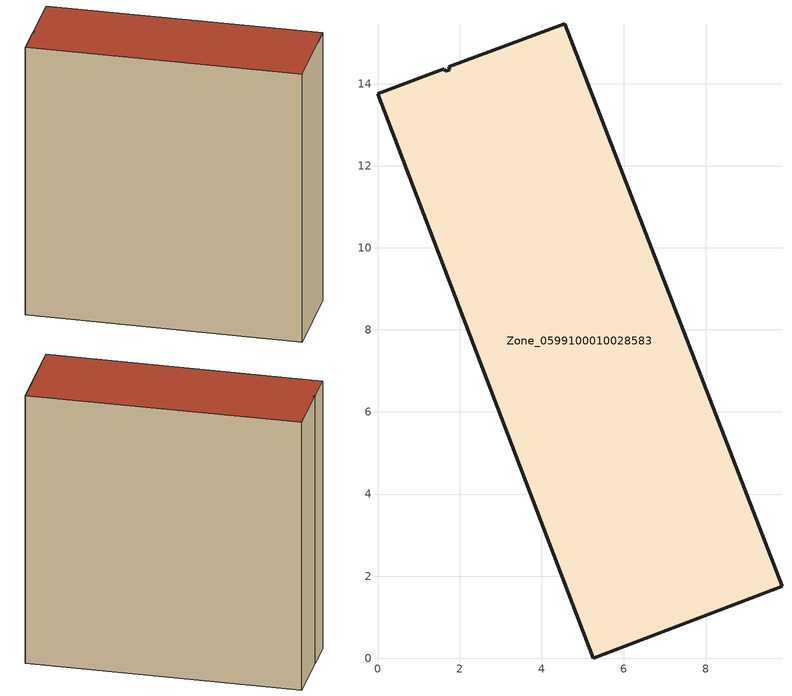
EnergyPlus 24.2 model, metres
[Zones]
Zone_0599100010028583
 floor ground (C_G): 5.26,0 0,13.76 1.62,14.37 1.65,14.3 1.76,14.34 1.74,14.41 4.56,15.46 9.86,1.75 z0
 wall outside (C_F): 1.74,14.41 1.76,14.34 1.65,14.3 1.62,14.37 0,13.76 5.26,0 9.86,1.75 4.56,15.46 1.74,14.41 z0:15.6
 roof outside (C_R): 1.62,14.37 0,13.76 5.26,0 9.86,1.75 4.56,15.46 1.74,14.41 1.76,14.34 1.65,14.3 z15.6
[BUILDING]
Pand.0599100010028583: North Axis=0; Terrain=City; Loads Convergence Tolerance Value=0.04; Temperature Convergence Tolerance Value=0.4; Solar Distribution=FullExterior; Maximum Number of Warmup Days=25; Minimum Number of Warmup Days=1
[Site:Location]
Rotterdam.The.Hague.AP_ZH_NLD Design_Conditions: Latitude=51.96; Longitude=4.45; Time Zone=1; Elevation=-4.5
[SITE:GROUNDTEMPERATURE:BUILDINGSURFACE]
18, 18, 18, 18, 18, 18, 18, 18, 18, 18, 18, 18
[MATERIAL] Thermal Absorptance=0.9; Solar Absorptance=0.7; Visible Absorptance=0.7
Name | Roughness | Thickness | Conductivity | Density | Specific Heat
G.TC.1946 | MediumSmooth | 0.15 | 1 | 540 | 1210
F.TC.1946 | Rough | 0.3 | 0.857143 | 1920 | 840
R.TC.1946 | MediumRough | 0.2 | 0.909091 | 1500 | 1000
[CONSTRUCTION]
C_G: G.TC.1946
C_F: F.TC.1946
C_R: R.TC.1946
[ZONE]
Zone_0599100010028583: Type=1; Multiplier=1; Ceiling Height=Autocalculate; Volume=Autocalculate; Floor Area=autocalculate; Part of Total Floor Area=Yes
[ZONEINFILTRATION:DESIGNFLOWRATE]
Infil_Zone_0599100010028583: Zone or ZoneList or Space or SpaceList=Zone_0599100010028583; Schedule=AlwaysOn; Design Flow Rate Calculation Method=Flow/Area; Flow Rate per Floor Area=0.003; Constant Term Coefficient=1; Temperature Term Coefficient=0; Velocity Term Coefficient=0; Velocity Squared Term Coefficient=0
[HVACTEMPLATE:ZONE:IDEALLOADSAIRSYSTEM]
Zone_0599100010028583: Maximum Heating Supply Air Temperature=50; Minimum Cooling Supply Air Temperature=13; Maximum Heating Supply Air Humidity Ratio=0.0156; Minimum Cooling Supply Air Humidity Ratio=0.0077; Heating Limit=NoLimit; Cooling Limit=NoLimit; Dehumidification Control Type=ConstantSensibleHeatRatio; Cooling Sensible Heat Ratio=0.7; Dehumidification Setpoint=60; Humidification Control Type=None; Humidification Setpoint=30; Outdoor Air Method=None; Outdoor Air Flow Rate per Person=0.00944; Outdoor Air Flow Rate per Zone Floor Area=0; Outdoor Air Flow Rate per Zone=0; Demand Controlled Ventilation Type=None; Outdoor Air Economizer Type=NoEconomizer; Heat Recovery Type=None; Sensible Heat Recovery Effectiveness=0.7; Latent Heat Recovery Effectiveness=0.65
[ZONECONTROL:THERMOSTAT]
ThermostatControl_Zone_0599100010028583: Zone or ZoneList=Zone_0599100010028583; Control Type Schedule=DualSetpointControlType; Control 1=Thermostat_Zone_0599100010028583; Temperature Difference Between Cutout And Setpoint=0
[THERMOSTATSETPOINT:DUALSETPOINT]
Thermostat_Zone_0599100010028583: Heating Setpoint Temperature Schedule=HeatingSetpoint_Zone_0599100010028583; Cooling Setpoint Temperature Schedule=CoolingSetpoint_Zone_0599100010028583
[SCHEDULE:COMPACT]
HeatingSetpoint_Zone_0599100010028583: Through: 12/31, For: AllDays, Until: 24:00, 21
CoolingSetpoint_Zone_0599100010028583: Through: 12/31, For: AllDays, Until: 24:00, 24
DualSetpointControlType: Through: 12/31, For: AllDays, Until: 24:00, 4
AlwaysOn: Through: 12/31, For: AllDays, Until: 24:00, 1
